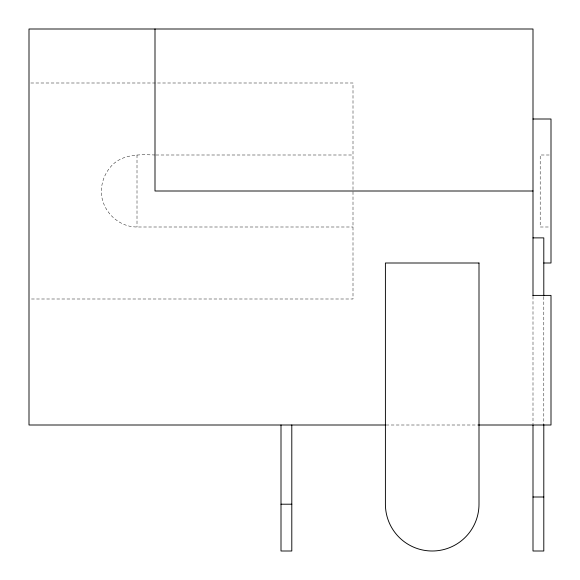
<?xml version="1.0" encoding="UTF-8"?>
<svg xmlns="http://www.w3.org/2000/svg" width="580" height="580" viewBox="0 0 580 580"><rect width="100%" height="100%" fill="white"/><g stroke="black" fill="none" stroke-linecap="round" stroke-linejoin="round"><path stroke-width="0.43" stroke-dasharray="2.9 2.17" d="M155.077 154.998C140.128 154.454 123.011 153.801 111.759 165.547C105.277 172.47 101.58 181.518 101.312 191.001C101.174 210.149 117.784 227.106 137.003 226.998L353.002 226.998M30.812 82.998L353.002 82.998L353.002 298.997L30.812 298.997M155.976 154.998L353.002 154.998M549.202 154.998L540.197 154.998L540.197 226.998L549.202 226.998M386.062 425.002L478.101 425.002M543.801 296.779L543.801 424.524M532.998 296.3L532.998 424.103M137.003 154.998L137.003 226.998"/><path stroke-width="0.87" d="M532.998 119.001L551 119.001L551 263.001L543.801 263.001M532.998 191.001L154.998 191.001L154.998 29M532.998 237.887L543.801 237.887L543.801 295.873M532.998 295.401L551 295.401L551 425.002L478.5 425.002M385.403 425.002L29 425.002L29 29L532.998 29L532.998 295.735M532.998 497.002L543.801 497.002M281.003 504.201L291.798 504.201M543.801 424.524L543.801 551L532.998 551L532.998 425.002M291.798 425.002L291.798 551L281.003 551L281.003 425.002M479 263.001L385.403 263.001L385.403 504.201A46.799 46.799 0 0 0 432.201 551A46.799 46.799 0 0 0 479 504.201L479 263.001"/></g></svg>
